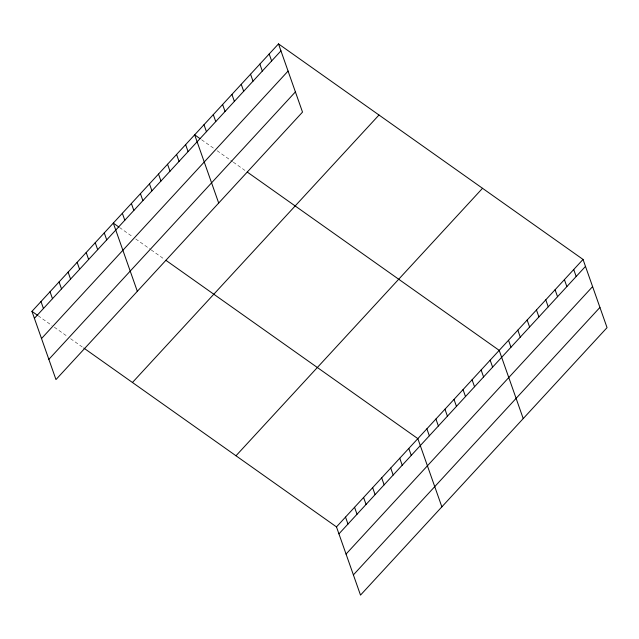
<?xml version="1.0" encoding="UTF-8"?>
<svg xmlns="http://www.w3.org/2000/svg" width="639" height="639" viewBox="0 0 639 639"><rect width="100%" height="100%" fill="white"/><g stroke="black" fill="none" stroke-linecap="round" stroke-linejoin="round"><path stroke-width="0.48" stroke-dasharray="3.19 2.4" d="M201.628 139.757L213.993 148.512M217.092 150.7L232.548 161.643M233.323 162.186L244.921 170.397M119.493 227.476L132.632 236.773M135.732 238.962L150.413 249.354M151.187 249.905L163.56 258.659M38.132 315.738L52.047 325.586M54.371 327.224L67.51 336.529M70.602 338.718L82.199 346.921"/><path stroke-width="0.96" d="M278.492 43.891L302.519 112.105L55.968 379.574L31.95 311.361L278.492 43.891L583.032 259.426L607.05 327.639L360.508 595.109L336.481 526.895L83.741 348.015M34.402 318.326L280.952 50.856M41.519 338.542L288.069 71.073M48.852 359.366L295.402 91.896M132.449 382.489L378.991 115.02M235.991 455.767L482.533 188.297M336.481 526.895L583.032 259.426M338.934 533.869L585.484 266.399M346.05 554.077L592.601 286.607M353.383 574.9L599.933 307.431M200.079 138.663L194.671 134.829L218.69 203.042M247.237 172.035L499.203 350.364L523.221 418.577M118.718 226.925L113.311 223.099L137.329 291.304M165.876 260.297L417.842 438.634L441.861 506.847M31.95 311.361L37.358 315.187M573.718 269.53L576.17 276.503M564.405 279.634L566.857 286.607M555.083 289.739L557.543 296.712M545.77 299.843L548.23 306.816M536.456 309.947L538.917 316.92M527.143 320.051L529.603 327.024M517.83 330.155L520.282 337.128M508.516 340.26L510.968 347.233M490.161 360.172L492.621 367.145M481.127 369.981L483.579 376.954M472.085 379.79L474.537 386.755M463.043 389.598L465.496 396.563M454.002 399.407L456.454 406.372M444.96 409.208L447.42 416.181M435.926 419.016L438.378 425.989M426.884 428.825L429.336 435.798M408.8 448.442L411.26 455.407M269.179 53.995L271.639 60.969M399.766 458.243L402.219 465.216M259.865 64.1L262.325 71.073M390.725 468.052L393.177 475.025M250.552 74.204L253.012 81.177M381.683 477.86L384.135 484.833M241.238 84.308L243.691 91.281M372.641 487.669L375.101 494.634M231.925 94.412L234.377 101.385M363.599 497.477L366.059 504.443M222.612 104.516L225.064 111.49M354.565 507.286L357.017 514.251M213.298 114.621L215.75 121.594M345.523 517.087L347.975 524.06M203.985 124.725L206.437 131.698M185.63 144.638L188.082 151.611M176.588 154.446L179.048 161.411M167.554 164.255L170.006 171.22M158.512 174.056L160.964 181.029M149.47 183.864L151.922 190.837M140.428 193.673L142.888 200.646M131.386 203.482L133.847 210.447M122.353 213.29L124.805 220.255M104.269 232.9L106.721 239.873M95.227 242.708L97.687 249.681M86.193 252.517L88.645 259.49M77.151 262.325L79.603 269.291M68.109 272.134L70.562 279.099M59.068 281.935L61.528 288.908M50.034 291.743L52.486 298.717M40.992 301.552L43.444 308.525"/></g></svg>
